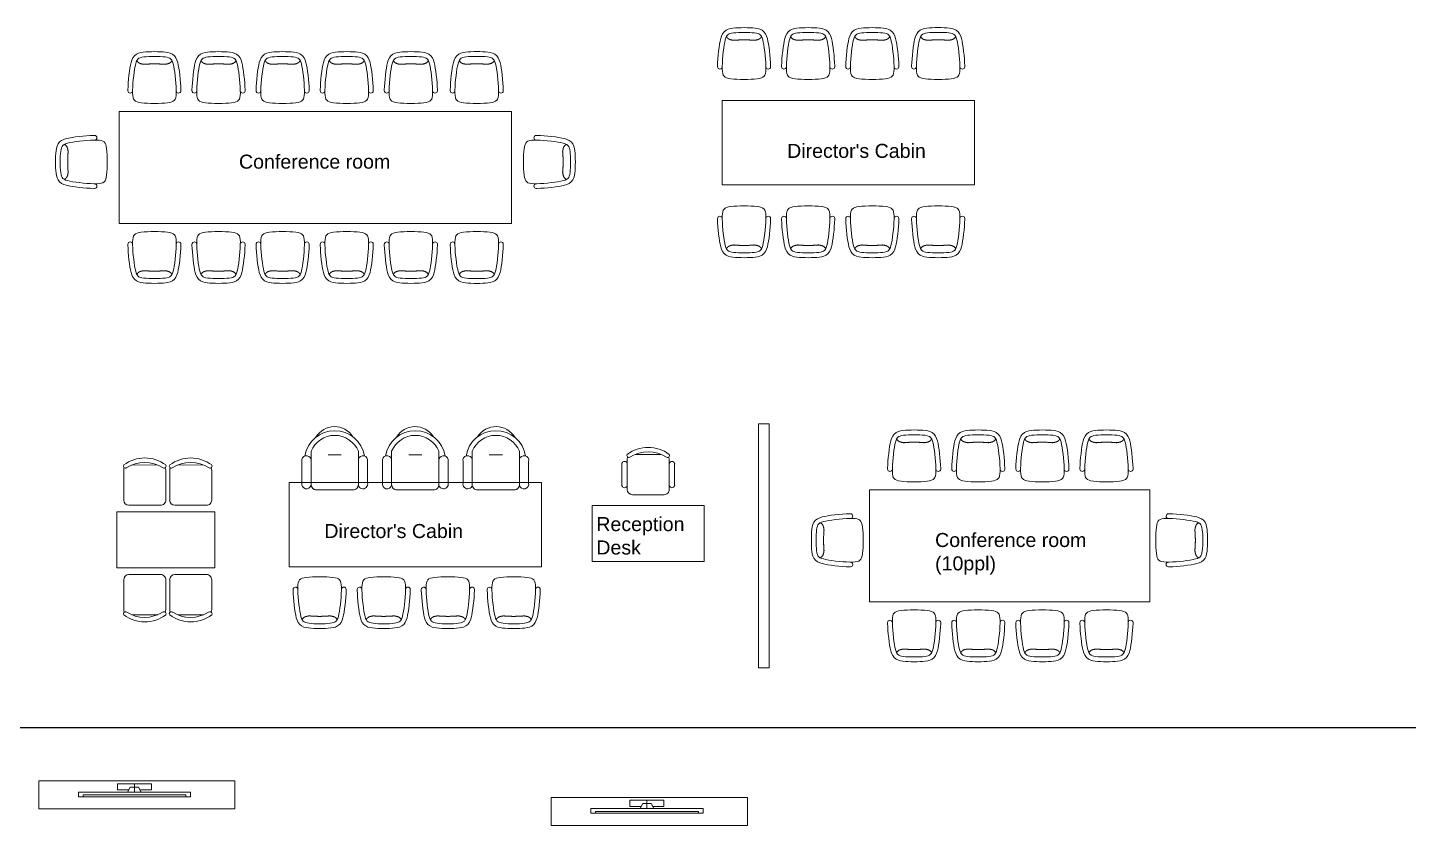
# Model space of a CAD drawing. Header units: millimetres. Extents: x 828494 to 5219521, y -272453 to 431064.
# Drawn here: x 2696195 to 2710968, y 190274 to 198809 of the extents above; entities that cross this region are included whole.
import ezdxf

# ---------------------------------------------------------------- set-up
doc = ezdxf.new("R2010")
doc.units = ezdxf.units.MM
doc.header["$LTSCALE"] = 5
doc.header["$MEASUREMENT"] = 0
doc.layers.add('Furniture-Mobius', color=35, linetype='Continuous', lineweight=5)
doc.layers.add('Text 2-Mobius', color=1, linetype='Continuous', lineweight=13)
doc.styles.get("Standard").update_dxf_attribs({"font": 'arial.ttf'})

# ---------------------------------------------------------------- blocks, each defined once
blk = doc.blocks.new('145cd-East1$0$Plazma TV')
at = {"layer": 'Furniture-Mobius'}
for p, q in [((8.9, -60), (8.9, 60)), ((8.9, 60), (13.9, 60)), ((13.9, 60), (13.9, -60)), ((11.9, 55), (11.9, -55)), ((11.9, 55), (13.9, 55)), ((0, -18.2), (0, 18.2)), ((6.6, 18.2), (0, 18.2)), ((6.6, 6.1), (6.6, 18.2)), ((8.9, 0), (0, 0)), ((3.5, 4.5), (8.9, 7.3)), ((3.5, 4.5), (3.5, -4.5)), ((3.5, -4.5), (8.9, -7.3)), ((6.6, -6.1), (6.6, -18.2)), ((6.6, -18.2), (0, -18.2)), ((13.9, -55), (11.9, -55)), ((13.9, -60), (8.9, -60))]:
    blk.add_line(p, q, dxfattribs=at)
blk = doc.blocks.new('chair')
at = {"layer": 'Furniture-Mobius'}
for points in [[(6.04, 10.03), (5.04, 10.19), (3.96, 10.3), (2.78, 10.38), (1.54, 10.42), (0.25, 10.44), (-1.03, 10.42), (-2.28, 10.38), (-3.46, 10.3), (-4.54, 10.19), (-5.54, 10.03), (-6.5, 9.77), (-7.44, 9.33), (-8.29, 8.66), (-8.94, 7.79), (-9.39, 6.84), (-9.72, 5.8), (-9.98, 4.66), (-10.22, 3.35), (-10.44, 1.89), (-10.64, 0.33), (-10.81, -1.29), (-10.95, -2.91), (-11.05, -4.49), (-11.11, -5.97), (-11.11, -6.31, 0.997878), (-9.07, -6.31), (-9.07, -6.01), (-9.02, -4.59), (-8.92, -3.06), (-8.79, -1.48), (-8.62, 0.09), (-8.43, 1.61), (-8.22, 3.01), (-7.99, 4.25), (-7.76, 5.27), (-7.5, 6.09), (-7.19, 6.74), (-6.82, 7.23), (-6.36, 7.59), (-5.8, 7.86), (-5.11, 8.04), (-4.28, 8.18), (-3.29, 8.28), (-2.18, 8.35), (-0.98, 8.39), (0.25, 8.41), (1.49, 8.39), (2.68, 8.35), (3.79, 8.28), (4.78, 8.18), (5.62, 8.04), (6.3, 7.86), (6.87, 7.59), (7.32, 7.23), (7.7, 6.74), (8, 6.09), (8.26, 5.27), (8.5, 4.25), (8.72, 3.01), (8.93, 1.61), (9.12, 0.09), (9.29, -1.48), (9.43, -3.06), (9.53, -4.59), (9.58, -6.01), (9.58, -6.31, 0.978143), (11.61, -6.29), (11.61, -5.97), (11.55, -4.49), (11.45, -2.91), (11.31, -1.29), (11.14, 0.33), (10.95, 1.89), (10.73, 3.35), (10.49, 4.66), (10.23, 5.8), (9.9, 6.84), (9.44, 7.79), (8.79, 8.66), (7.95, 9.33), (7.01, 9.77)], [(9.29, -1.48), (9.12, 0.09), (8.93, 1.61), (8.72, 3.01), (8.5, 4.25), (8.26, 5.27), (8, 6.09), (7.75, 6.61), (7.71, 6.53), (7.66, 6.45), (7.62, 6.39), (7.58, 6.33), (7.55, 6.28), (7.51, 6.23), (7.46, 6.17), (7.42, 6.12), (7.38, 6.07), (7.33, 6.01), (7.28, 5.97), (7.24, 5.92), (7.19, 5.87), (7.14, 5.83), (7.09, 5.79), (7.04, 5.74), (6.98, 5.7), (6.93, 5.67), (6.87, 5.63), (6.82, 5.6), (6.76, 5.56), (6.7, 5.53), (6.64, 5.5), (6.58, 5.47), (6.52, 5.44), (6.45, 5.41), (6.39, 5.39), (6.33, 5.36), (6.27, 5.34), (6.21, 5.32), (6.15, 5.3), (6.09, 5.28), (6.02, 5.26), (5.96, 5.25), (5.89, 5.23), (5.83, 5.21), (5.76, 5.2), (5.69, 5.18), (5.62, 5.16), (5.55, 5.15), (5.48, 5.14), (5.42, 5.12), (5.36, 5.11), (5.3, 5.1), (5.23, 5.09), (5.17, 5.08), (5.1, 5.07), (5.03, 5.06), (4.97, 5.05), (4.9, 5.04), (4.83, 5.03), (4.76, 5.02), (4.69, 5.01), (4.63, 5.01), (4.58, 5.01), (4.53, 5.01), (4.46, 5.01), (4.4, 5.02), (4.33, 5.02), (4.25, 5.03), (4.16, 5.04), (4.07, 5.05), (3.96, 5.06), (3.85, 5.07), (3.74, 5.08), (3.62, 5.09), (3.49, 5.1), (3.36, 5.1), (3.23, 5.11), (3.09, 5.12), (2.95, 5.13), (2.81, 5.14), (2.67, 5.14), (2.52, 5.15), (2.38, 5.16), (2.23, 5.16), (2.08, 5.17), (1.93, 5.17), (1.78, 5.18), (1.63, 5.18), (1.48, 5.19), (1.33, 5.19), (1.18, 5.19), (1.02, 5.2), (0.87, 5.2), (0.72, 5.2), (0.56, 5.2), (0.41, 5.2), (0.25, 5.2), (0.1, 5.2), (-0.06, 5.2), (-0.21, 5.2), (-0.36, 5.2), (-0.52, 5.2), (-0.67, 5.19), (-0.82, 5.19), (-0.98, 5.19), (-1.13, 5.18), (-1.28, 5.18), (-1.43, 5.17), (-1.58, 5.17), (-1.73, 5.16), (-1.87, 5.16), (-2.02, 5.15), (-2.16, 5.14), (-2.31, 5.14), (-2.45, 5.13), (-2.59, 5.12), (-2.72, 5.11), (-2.86, 5.1), (-2.99, 5.1), (-3.12, 5.09), (-3.24, 5.08), (-3.35, 5.07), (-3.47, 5.06), (-3.57, 5.05), (-3.67, 5.04), (-3.76, 5.03), (-3.84, 5.02), (-3.92, 5.02), (-3.99, 5.01), (-4.07, 5.01), (-4.16, 5.01), (-4.25, 5.02), (-4.33, 5.03), (-4.38, 5.03), (-4.45, 5.05), (-4.53, 5.06), (-4.61, 5.07), (-4.7, 5.09), (-4.8, 5.1), (-4.89, 5.12), (-4.99, 5.14), (-5.09, 5.16), (-5.18, 5.18), (-5.27, 5.2), (-5.36, 5.22), (-5.45, 5.24), (-5.53, 5.27), (-5.62, 5.29), (-5.7, 5.32), (-5.78, 5.35), (-5.86, 5.38), (-5.93, 5.41), (-6, 5.44), (-6.08, 5.47), (-6.15, 5.5), (-6.21, 5.54), (-6.28, 5.58), (-6.34, 5.62), (-6.41, 5.66), (-6.47, 5.7), (-6.53, 5.74), (-6.59, 5.79), (-6.65, 5.84), (-6.71, 5.9), (-6.77, 5.96), (-6.84, 6.03), (-6.9, 6.1), (-6.96, 6.17), (-7.03, 6.25), (-7.09, 6.33), (-7.14, 6.41), (-7.19, 6.49), (-7.24, 6.56), (-7.26, 6.6), (-7.5, 6.09), (-7.76, 5.27), (-7.99, 4.25), (-8.22, 3.01), (-8.43, 1.61), (-8.62, 0.09), (-8.79, -1.48), (-8.92, -3.06), (-9.02, -4.59), (-9.07, -6.01), (-9.07, -6.31, -0.001061), (-9.07, -6.31), (-9.08, -7.27), (-9.02, -8.32), (-8.89, -9.17), (-8.66, -9.85), (-8.31, -10.38), (-7.83, -10.79), (-7.19, -11.09), (-6.37, -11.3), (-5.36, -11.47), (-4.15, -11.59), (-2.77, -11.68), (-1.29, -11.73), (0.25, -11.74), (1.79, -11.73), (3.27, -11.68), (4.65, -11.59), (5.87, -11.47), (6.88, -11.3), (7.69, -11.09), (8.33, -10.79), (8.81, -10.38), (9.16, -9.85), (9.39, -9.17), (9.52, -8.32), (9.58, -7.27), (9.58, -6.01), (9.53, -4.59), (9.43, -3.06)]]:
    blk.add_lwpolyline(points, format="xyb", close=True, dxfattribs=at)
blk = doc.blocks.new('chair director')
at = {"layer": 'Furniture-Mobius'}
for p, q in [((-351, 74), (-351, 304)), ((-253, 58), (-253, 414)), ((-70, 374), (70, 374)), ((253, 58), (253, 414)), ((351, 74), (351, 304)), ((-195, 0), (195, 0))]:
    blk.add_line(p, q, dxfattribs=at)
for centre, radius, start, end in [((0, 311), 323, 9.3742, 170.6258), ((-2, 444), 233, 32.333, 148.9958), ((0, 311), 273, 22.0535, 157.9465), ((-302, 316), 50.5, 13.6085, 193.6085), ((302, 316), 50.5, 346.3915, 166.3915), ((-302, 62), 50.5, 166.3915, 346.3915), ((-195, 58), 57.9, 180, 270), ((-195, 58), 57.9, 179.9926, 270), ((195, 58), 57.9, 270, 0.0074), ((302, 62), 50.5, 193.6085, 13.6085)]:
    blk.add_arc(centre, radius, start, end, dxfattribs=at)
blk = doc.blocks.new('hfgh')
at = {"layer": 'Furniture-Mobius'}
for p, q in [((54157, 11634), (53779, 11634)), ((53586, 11180), (53586, 11504)), ((53663, 11558), (53663, 11126)), ((54273, 11126), (54273, 11558)), ((54349, 11180), (54349, 11504)), ((53739, 11050), (54197, 11050))]:
    blk.add_line(p, q, dxfattribs=at)
for centre, radius, start, end in [((53686, 11618), 27.9, 143.3099, 302.0274), ((53968, 11228), 508, 53.1301, 126.8699), ((53968, 11173), 499, 57.5758, 122.4242), ((54250, 11618), 27.9, 237.9726, 36.6901), ((53624, 11493), 39.7, 343.7398, 196.2602), ((53739, 11558), 76.2, 152.4156, 180), ((54197, 11558), 76.2, 0, 27.5844), ((54311, 11493), 39.7, 343.7398, 196.2602), ((53624, 11191), 39.7, 163.7398, 16.2602), ((53739, 11126), 76.2, 180, 270), ((54197, 11126), 76.2, 270, 0), ((54311, 11191), 39.7, 163.7398, 16.2602)]:
    blk.add_arc(centre, radius, start, end, dxfattribs=at)

msp = doc.modelspace()

# ---------------------------------------------------------------- linework, layer by layer
msp.add_line((2678439.6, 191320.3), (2725741.7, 191320.3))
at = {"layer": 'Furniture-Mobius'}
for p, q in [((2697588.1, 194129.6), (2697309.1, 194129.7)), ((2698079.6, 194129.6), (2697800.6, 194129.7)), ((2697223.6, 194073.5), (2697223.5, 193754.7)), ((2697673.5, 193754.6), (2697673.6, 194073.3)), ((2697715.1, 194073.5), (2697715, 193754.7)), ((2698165, 193754.6), (2698165.1, 194073.3)), ((2697279.7, 193698.5), (2697617.2, 193698.4)), ((2697771.2, 193698.5), (2698108.7, 193698.4)), ((2697279.7, 192958.3), (2697617.2, 192958.4)), ((2697771.2, 192958.3), (2698108.7, 192958.4)), ((2697223.6, 192583.3), (2697223.5, 192902)), ((2697673.5, 192902.2), (2697673.6, 192583.4)), ((2697715.1, 192583.3), (2697715, 192902)), ((2698165, 192902.2), (2698165.1, 192583.4)), ((2697588.1, 192527.1), (2697309.1, 192527)), ((2698079.6, 192527.1), (2697800.6, 192527))]:
    msp.add_line(p, q, dxfattribs=at)
for points in [[(2703625.4, 198028.6), (2706325.4, 198028.6), (2706325.4, 197128.6), (2703625.4, 197128.6)], [(2697174.1, 197912.7), (2701374.1, 197912.7), (2701374.1, 196712.7), (2697174.1, 196712.7)], [(2704014.1, 194569.5), (2704130.9, 194569.5), (2704130.9, 191959.1), (2704014.1, 191959.1)], [(2698992.9, 193941.4), (2701692.9, 193941.4), (2701692.9, 193041.4), (2698992.9, 193041.4)], [(2705203.6, 193864.6), (2708203.6, 193864.6), (2708203.6, 192664.6), (2705203.6, 192664.6)], [(2702235.1, 193696.3), (2703435.1, 193696.3), (2703435.1, 193096.3), (2702235.1, 193096.3)], [(2697149.1, 193628.4), (2698199.1, 193628.4), (2698199.1, 193028.4), (2697149.1, 193028.4)], [(2696314.4, 190450), (2698411.8, 190450), (2698411.8, 190750), (2696314.4, 190750)], [(2701798.3, 190273.7), (2703895.7, 190273.7), (2703895.7, 190573.7), (2701798.3, 190573.7)]]:
    msp.add_lwpolyline(points, close=True, dxfattribs=at)
for centre, major_axis, start_param, end_param in [((2697240.1, 194117.4), (-14.5, -14.5), -1.4260864, 1.3440561), ((2697448.5, 193829.7), (-265.2, -265.2), 3.2831639, 4.5701661), ((2697448.5, 193788.9), (-260.4, -260.4), 3.3607551, 4.4925749), ((2697657.1, 194117.3), (-14.5, -14.5), 0.2260885, 2.9962311), ((2697731.6, 194117.4), (-14.5, -14.5), -1.4260864, 1.3440561), ((2697940, 193829.7), (-265.2, -265.2), 3.2831639, 4.5701661), ((2697940, 193788.9), (-260.4, -260.4), 3.3607551, 4.4925749), ((2698148.6, 194117.3), (-14.5, -14.5), 0.2260885, 2.9962311), ((2697279.8, 194073.5), (-39.8, -39.8), -1.2671633, -0.785724), ((2697617.3, 194073.4), (-39.8, 39.8), 3.926665, 4.4081043), ((2697771.3, 194073.5), (-39.8, -39.8), -1.2671633, -0.785724), ((2698108.8, 194073.4), (-39.8, 39.8), 3.926665, 4.4081043), ((2697279.7, 193754.7), (-39.8, -39.8), -0.785724, 0.7850723), ((2697617.2, 193754.6), (-39.8, 39.8), 2.3558686, 3.926665), ((2697771.2, 193754.7), (-39.8, -39.8), -0.785724, 0.7850723), ((2698108.7, 193754.6), (-39.8, 39.8), 2.3558686, 3.926665)]:
    msp.add_ellipse(centre, major_axis=major_axis, ratio=1, start_param=start_param, end_param=end_param, dxfattribs=at)
at = {"layer": 'Furniture-Mobius', "extrusion": (0, 0, -1)}
for centre, major_axis, start_param, end_param in [((2697279.7, 192902), (-39.8, 39.8), -0.785724, 0.7850723), ((2697617.2, 192902.1), (-39.8, -39.8), 2.3558686, 3.926665), ((2697771.2, 192902), (-39.8, 39.8), -0.785724, 0.7850723), ((2698108.7, 192902.1), (-39.8, -39.8), 2.3558686, 3.926665), ((2697240.1, 192539.3), (-14.5, 14.5), -1.4260864, 1.3440561), ((2697279.8, 192583.3), (-39.8, 39.8), -1.2671633, -0.785724), ((2697448.5, 192827.1), (-265.2, 265.2), 3.2831639, 4.5701661), ((2697448.5, 192867.9), (-260.4, 260.4), 3.3607551, 4.4925749), ((2697657.1, 192539.4), (-14.5, 14.5), 0.2260885, 2.9962311), ((2697617.3, 192583.4), (-39.8, -39.8), 3.926665, 4.4081043), ((2697731.6, 192539.3), (-14.5, 14.5), -1.4260864, 1.3440561), ((2697771.3, 192583.3), (-39.8, 39.8), -1.2671633, -0.785724), ((2697940, 192827.1), (-265.2, 265.2), 3.2831639, 4.5701661), ((2697940, 192867.9), (-260.4, 260.4), 3.3607551, 4.4925749), ((2698148.6, 192539.4), (-14.5, 14.5), 0.2260885, 2.9962311), ((2698108.8, 192583.4), (-39.8, -39.8), 3.926665, 4.4081043)]:
    msp.add_ellipse(centre, major_axis=major_axis, ratio=1, start_param=start_param, end_param=end_param, dxfattribs=at)

# ---------------------------------------------------------------- block references
at = {"layer": 'Furniture-Mobius', "xscale": -25, "yscale": 25, "zscale": 25}
for p in [(2703866.7, 198548.3), (2704552.7, 198548.3), (2705238.6, 198548.3), (2705943.8, 198548.5), (2697558.1, 198291.4), (2698244.1, 198291.4), (2698930, 198291.4), (2699616, 198291.4), (2700301.9, 198291.4), (2701007.1, 198291.7), (2705686.6, 194243.3), (2706372.6, 194243.3), (2707058.5, 194243.3), (2707744.5, 194243.3)]:
    msp.add_blockref('chair', p, dxfattribs=at)
at = {"layer": 'Furniture-Mobius', "yscale": 25, "zscale": 25}
for p, xscale, rotation in [((2696753.9, 197366.1), 25, 90), ((2701794.4, 197366.1), -25, 270), ((2703866.7, 196608.8), 25, 180), ((2704552.7, 196608.8), 25, 180), ((2705238.6, 196608.8), 25, 180), ((2705943.8, 196608.6), 25, 180), ((2697558.1, 196334), 25, 180), ((2698244.1, 196334), 25, 180), ((2698930, 196334), 25, 180), ((2699616, 196334), 25, 180), ((2700301.9, 196334), 25, 180), ((2701007.1, 196333.8), 25, 180), ((2704841.4, 193317.9), 25, 90), ((2708559.1, 193317.9), -25, 270), ((2699325.8, 192640.4), 25, 180), ((2700011.7, 192640.4), 25, 180), ((2700697.7, 192640.4), 25, 180), ((2701402.9, 192640.2), 25, 180), ((2705686.6, 192285.8), 25, 180), ((2706372.6, 192285.8), 25, 180), ((2707058.5, 192285.8), 25, 180), ((2707744.5, 192285.8), 25, 180)]:
    msp.add_blockref('chair', p, dxfattribs=dict(at, xscale=xscale, rotation=rotation))
at = {"layer": 'Furniture-Mobius'}
for p in [(2699481.1, 193862.9), (2700342.9, 193862.9)]:
    msp.add_blockref('chair director', p, dxfattribs=at)
at = {"layer": 'Furniture-Mobius', "xscale": -1}
msp.add_blockref('chair director', (2701204.8, 193862.9), dxfattribs=at)
at = {"layer": 'Furniture-Mobius', "extrusion": (0, 0, -1)}
for name, p, xscale, yscale, zscale, rotation in [('hfgh', (-2742676.4, 185667.9), 0.7381889746315377, 0.7381889746315377, -0.7381889763442075, 359.9813306508312), ('145cd-East1$0$Plazma TV', (-2697337.9, 190719.2), -9.999999994062819, 9.999999994062819, -9.999999994062819, 90), ('145cd-East1$0$Plazma TV', (-2702821.8, 190542.9), -9.999999994062819, 9.999999994062819, -9.999999994062819, 90)]:
    msp.add_blockref(name, p, dxfattribs=dict(at, xscale=xscale, yscale=yscale, zscale=zscale, rotation=rotation))

# ---------------------------------------------------------------- texts
at = {"layer": 'Text 2-Mobius', "char_height": 150, "attachment_point": 1}
for s, insert, width in [("Director's Cabin", (2704321.2, 197565.7), 1702.542), ('Conference room', (2698456.5, 197450.4), 1702.542), ('Reception \\PDesk', (2702279.8, 193572.3), 1024.573), ("Director's Cabin", (2699370.1, 193498.2), 1702.542), ('Conference room\\P(10ppl)', (2705904.4, 193402.2), 1702.542)]:
    msp.add_mtext(s, dxfattribs=dict(at, insert=insert, width=width))

doc.saveas('drawing.dxf')
